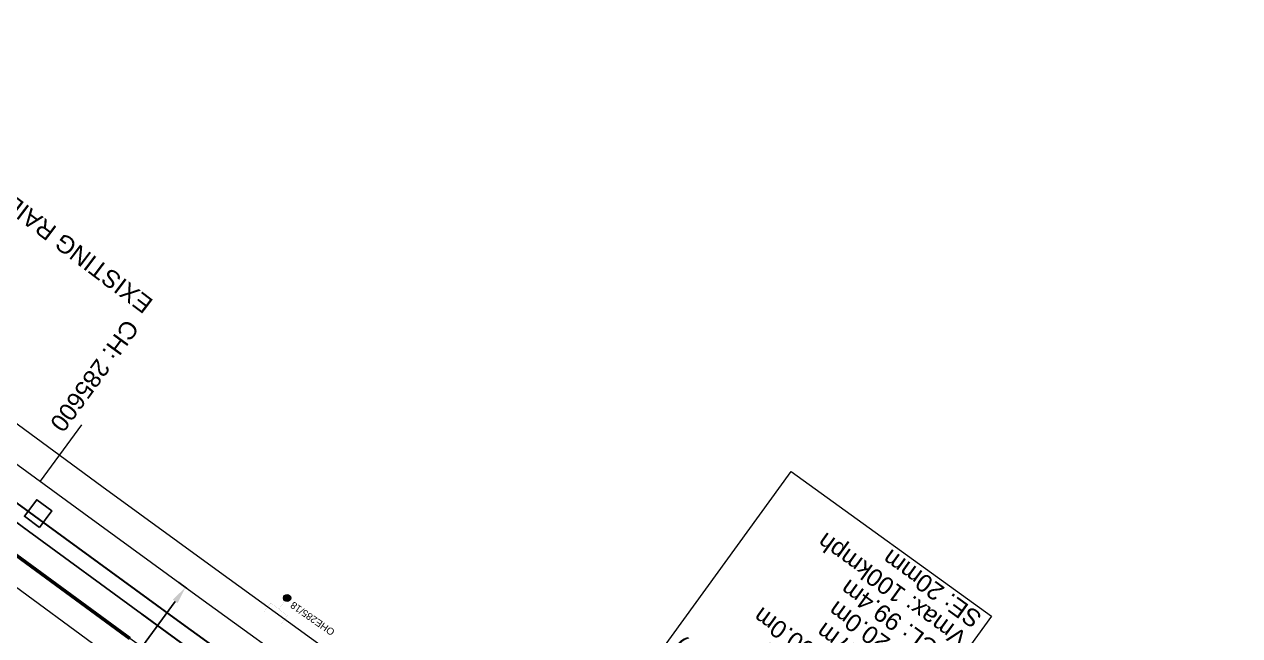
# Model space of a CAD drawing. Header units: metres. Extents: x 644418 to 1306172, y 3366650 to 6747308.
# Drawn here: x 656391.2 to 656564.7, y 3371212.7 to 3371300.1 of the extents above; entities that cross this region are included whole.
import ezdxf
from ezdxf.enums import TextEntityAlignment as Align

# ---------------------------------------------------------------- set-up
doc = ezdxf.new("R2010")
doc.units = ezdxf.units.M
doc.header["$MEASUREMENT"] = 0
doc.linetypes.add('CENTER', pattern=[2, 1.25, -0.25, 0.25, -0.25])
doc.layers.get('Defpoints').update_dxf_attribs({"lineweight": 0})
for name, color, linetype in [('C-ROAD-CNTR-N', 92, 'Continuous'), ('DFCC Boundary', 6, 'CENTER'), ('PROPOSED DFCC FORMATION LINE', 187, 'Continuous'), ('PROPOSED FORMATION LINE - Connecting line', 187, 'Continuous'), ('TROLLEY_STAND', 7, 'Continuous')]:
    doc.layers.add(name, color=color, linetype=linetype)
for name, color, linetype, lineweight in [('Existing Chainage', 7, 'Continuous', 0), ('Existing IR Track', 143, 'Continuous', 0), ('Existing Railway Boundary', 7, 'CENTER', 0), ('OHE MAST', 8, 'Continuous', 0), ('OHE MAST TEXT', 8, 'Continuous', 0), ('PROP-DFC Connecting line', 1, 'Continuous', 0), ('Proposed Curve_Details', 10, 'Continuous', 0), ('Proposed Curve_Details Connecting line', 10, 'Continuous', 0), ('PROPOSED DRAIN CUM RETAINING WALL', 144, 'Continuous', 30)]:
    doc.layers.add(name, color=color, linetype=linetype, lineweight=lineweight)
doc.styles.get("Standard").update_dxf_attribs({"font": 'arial.ttf'})
doc.styles.add('Style-Arial', font='arial.ttf')
doc.dimstyles.new('DIM', dxfattribs={"dimtxt": 2.5, "dimasz": 2.5, "dimexe": 0.18, "dimexo": 0.0625, "dimgap": 0.09, "dimtad": 0, "dimtih": 1, "dimtoh": 1, "dimdec": 3, "dimzin": 0, "dimdsep": 46, "dimtxsty": 'Standard', "dimcen": 0.09, "dimadec": 0, "dimazin": 0, "dimtfac": 1, "dimtdec": 3, "dimtofl": 0, "dimtmove": 0, "dimatfit": 3, "dimfxl": 1, "dimtolj": 1, "dimtzin": 0, "dimarcsym": 0})

# ---------------------------------------------------------------- blocks, each defined once
blk = doc.blocks.new('OHE MAST')
h = blk.add_hatch(color=256)
edge = h.paths.add_edge_path()
edge.add_arc((0, 0), 0.514, 0, 360)
at = {"const_width": 0.01, "flags": 128}
for points in [[(1.5, 3.5), (1.5, 2), (-1.5, 2), (-1.5, 3.5)], [(0, 2), (0, 0)]]:
    blk.add_lwpolyline(points, dxfattribs=at)
blk.add_circle((0, 0), 0.514)
blk = doc.blocks.new('*D1861')
at = {"layer": 'Defpoints', "color": 0, "linetype": 'Continuous', "ltscale": 0.5, "transparency": 16777216}
for p in [(656413.21, 3371220.36), (656414.2, 3371219.64), (656368.78, 3371159.47)]:
    blk.add_point(p, dxfattribs=at)
at = {"layer": 'DFCC Boundary', "color": 0, "linetype": 'Continuous', "lineweight": -2, "ltscale": 0.5, "transparency": 16777216}
for p, q in [((656413.26, 3371220.32), (656414.34, 3371219.53)), ((656412.72, 3371217.62), (656374.03, 3371164.6)), ((656371.24, 3371160.77), (656372.42, 3371162.39)), ((656368.83, 3371159.43), (656369.91, 3371158.64))]:
    blk.add_line(p, q, dxfattribs=at)
at = {"layer": 'DFCC Boundary', "color": 0, "linetype": 'Continuous', "ltscale": 0.5, "transparency": 16777216}
for points in [[(656412.39, 3371217.87), (656413.06, 3371217.38), (656414.2, 3371219.64)], [(656370.9, 3371161.01), (656371.57, 3371160.52), (656369.76, 3371158.75)]]:
    blk.add_solid(points, dxfattribs=at)
at = {"layer": 'DFCC Boundary', "color": 0, "linetype": 'Continuous', "ltscale": 0.5, "transparency": 16777216, "insert": (656373.67, 3371163.19), "char_height": 2.5, "attachment_point": 5, "rotation": 145}
blk.add_mtext('\\A1;75.38 m', dxfattribs=at)

msp = doc.modelspace()

# ---------------------------------------------------------------- linework, layer by layer
at = {"layer": 'C-ROAD-CNTR-N', "color": 4, "linetype": 'Continuous', "lineweight": 50, "flags": 128}
for points in [[(656405.7445, 3371212.7239), (655825.4894, 3371638.4289)], [(656406.2647, 3371212.3422), (656405.7445, 3371212.7239)]]:
    msp.add_lwpolyline(points, dxfattribs=at)
at = {"layer": 'Existing Chainage', "color": 0, "linetype": 'Continuous', "lineweight": 13, "flags": 128}
msp.add_lwpolyline([(656399.3297, 3371242.8668), (656393.4352, 3371234.7887)], dxfattribs=at)
at = {"layer": 'Existing IR Track', "flags": 128}
for points in [[(656385.9785, 3371246.0134), (656402.2558, 3371234.1087), (656418.524, 3371222.2105), (656435.4888, 3371209.9214), (656443.4607, 3371204.1477), (656464.8674, 3371188.9025), (656484.7718, 3371174.7324), (656504.7408, 3371160.5167), (656516.8987, 3371151.9176), (656529.0485, 3371143.3242), (656549.0707, 3371129.2166), (656569.3043, 3371114.9602), (656586.5651, 3371102.8128), (656603.3974, 3371090.9669), (656622.7217, 3371077.3387), (656641.7932, 3371063.8889), (656658.3669, 3371052.2687), (656675.3634, 3371040.3522)], [(656383.3632, 3371242.1378), (656399.6676, 3371230.2411), (656416.221, 3371218.1627), (656432.924, 3371206.0904), (656449.686, 3371193.9755), (656461.9305, 3371185.2594), (656482.2083, 3371170.9016), (656502.0702, 3371156.8391), (656514.3846, 3371148.1605), (656526.6001, 3371139.5518), (656546.5612, 3371125.4706), (656566.5656, 3371111.3589), (656584.0453, 3371099.0494), (656601.4221, 3371086.8124), (656620.2263, 3371073.6094), (656639.0451, 3371060.3963), (656655.8743, 3371048.5512)]]:
    msp.add_lwpolyline(points, dxfattribs=at)
at = {"layer": 'PROP-DFC Connecting line', "color": 12, "linetype": 'Continuous', "lineweight": 0, "flags": 128}
msp.add_lwpolyline([(657778.5107, 3370245.3088), (656518.9277, 3371131.4062), (656516.8829, 3371132.8447), (656514.8383, 3371134.2832), (656512.7938, 3371135.722), (656510.7496, 3371137.1611), (656508.7056, 3371138.6006), (656506.662, 3371140.0406), (656504.6189, 3371141.4813), (656502.5763, 3371142.9228, -0.00414041), (656421.8767, 3371200.9022), (656419.8588, 3371202.3781), (656417.8415, 3371203.8547), (656415.8246, 3371205.3319), (656413.8081, 3371206.8097), (656411.792, 3371208.2878), (656409.776, 3371209.7663), (656407.7602, 3371211.245), (656405.7445, 3371212.7239), (655825.4894, 3371638.4289)], format="xyb", dxfattribs=at)
at = {"layer": 'Proposed Curve_Details'}
msp.add_lwpolyline([(656529.2755, 3371215.5197), (656509.4523, 3371188.1019), (656480.8477, 3371208.7832), (656500.6709, 3371236.201)], close=True, dxfattribs=at)
at = {"layer": 'PROPOSED DFCC FORMATION LINE', "lineweight": 0, "flags": 128}
msp.add_lwpolyline([(656570.6081, 3371099.6348), (656554.2503, 3371111.1422), (656537.8925, 3371122.6497), (656521.5347, 3371134.1572), (656521.0853, 3371134.4733), (656505.1876, 3371145.6696), (656504.739, 3371145.9863), (656491.231, 3371155.5506), (656488.8774, 3371157.2228), (656477.7495, 3371165.1522), (656472.6058, 3371168.8303), (656464.2945, 3371174.7909), (656456.3729, 3371180.492), (656450.8662, 3371184.4667), (656440.1791, 3371192.2077), (656437.4646, 3371194.1796), (656424.0899, 3371203.9295), (656424.0243, 3371203.9774), (656407.9627, 3371215.7474), (656407.8972, 3371215.7955), (656391.7715, 3371227.6261), (656375.6459, 3371239.4567)], dxfattribs=at)
at = {"layer": 'PROPOSED DRAIN CUM RETAINING WALL', "flags": 128}
msp.add_lwpolyline([(656149.0234, 3371408.8116), (656159.7711, 3371400.9066), (656172.6649, 3371391.4231), (656187.2551, 3371380.7135), (656201.9216, 3371369.9479), (656215.6037, 3371359.8749), (656229.5135, 3371349.6342), (656243.4572, 3371339.3604), (656257.6146, 3371328.9291), (656269.2843, 3371320.3136), (656280.9252, 3371311.7194), (656295.0609, 3371301.294), (656308.931, 3371291.0644), (656328.1353, 3371276.9837), (656347.5503, 3371262.7494), (656363.8382, 3371250.8398), (656380.7089, 3371238.504), (656397.0151, 3371226.6059), (656413.5768, 3371214.5216), (656430.288, 3371202.4433), (656435.9433, 3371198.3558)], dxfattribs=at)
at = {"layer": 'PROPOSED FORMATION LINE - Connecting line', "lineweight": 0, "flags": 128}
for points in [[(656570.6369, 3371099.6757), (656554.2791, 3371111.1831), (656537.9213, 3371122.6906), (656521.5635, 3371134.1981), (656521.1141, 3371134.5142), (656505.2164, 3371145.7104), (656504.7679, 3371146.0271), (656491.26, 3371155.5913), (656488.9064, 3371157.2636), (656477.7785, 3371165.1928), (656472.6349, 3371168.871), (656464.3237, 3371174.8315), (656456.4022, 3371180.5326), (656450.8955, 3371184.5073), (656440.2084, 3371192.2482), (656437.494, 3371194.2201), (656424.1194, 3371203.9698), (656424.0538, 3371204.0177), (656407.9923, 3371215.7877), (656407.9268, 3371215.8358), (656391.8011, 3371227.6664), (656375.6755, 3371239.497)], [(656566.2928, 3371093.5006), (656549.935, 3371105.008), (656533.5772, 3371116.5155), (656517.2194, 3371128.023), (656516.77, 3371128.3391), (656500.8626, 3371139.5422), (656500.4135, 3371139.8593), (656486.8886, 3371149.4356), (656484.532, 3371151.1099), (656473.3902, 3371159.0491), (656468.2401, 3371162.7319), (656459.9184, 3371168.6999), (656451.9869, 3371174.4082), (656446.4733, 3371178.3879), (656435.7728, 3371186.1386), (656433.0549, 3371188.1129), (656419.6635, 3371197.875), (656419.5979, 3371197.9229), (656403.5262, 3371209.7003), (656403.4607, 3371209.7484), (656387.3351, 3371221.579)]]:
    msp.add_lwpolyline(points, dxfattribs=at)
at = {"layer": 'TROLLEY_STAND', "linetype": 'Continuous'}
msp.add_polyline3d([(656393.342, 3371228.195, 269.847), (656395.106, 3371230.563, 269.996), (656392.966, 3371232.152, 269.98), (656391.1998, 3371229.781, 269.98)], close=True, dxfattribs=at)

# ---------------------------------------------------------------- block references
at = {"layer": 'OHE MAST', "color": 2, "rotation": 143.3908318566117}
msp.add_blockref('OHE MAST', (656428.7, 3371218.112), dxfattribs=at)

# ---------------------------------------------------------------- texts
at = {"layer": 'Existing Chainage', "color": 0, "linetype": 'Continuous', "lineweight": 0, "insert": (656395.7111, 3371242.3375), "char_height": 2.5, "attachment_point": 6, "rotation": 233.882653, "line_spacing_factor": 0.6, "style": 'Style-Arial'}
msp.add_mtext('CH: 285600', dxfattribs=at)
at = {"layer": 'Existing Railway Boundary', "linetype": 'Continuous', "ltscale": 5}
msp.add_text('EXISTING RAILWAY BOUNDARY', height=2.5, rotation=142.881838, dxfattribs=at).set_placement((656409.7543, 3371260.5666))
at = {"layer": 'OHE MAST TEXT'}
msp.add_text('OHE285/18', height=1, rotation=145, dxfattribs=at).set_placement((656432.332, 3371215.1607), align=Align.MIDDLE_CENTER)
at = {"layer": 'Proposed Curve_Details Connecting line', "insert": (656528.1159, 3371215.6897), "char_height": 2.5, "attachment_point": 7, "rotation": 144.132792, "line_spacing_factor": 0.84, "style": 'Style-Arial'}
msp.add_mtext('Curve No: 102A (RH)\\PDegree: 0.291%%D\\PDelta:  1%%D08\'24"\\PRadius: 6000.0m\\PTTL: 69.7m\\PTRL: 20.0m\\PCCL: 99.4m\\PVmax: 100kmph\\PSE: 20mm', dxfattribs=at)

# ---------------------------------------------------------------- dimensions: what is measured, and where the dimension line sits
at = {"layer": 'DFCC Boundary', "linetype": 'Continuous', "ltscale": 0.5}
dim = msp.add_linear_dim(base=(656414.1958, 3371219.6404), p1=(656368.7794, 3371159.4659), p2=(656413.2107, 3371220.3592), angle=53.883307, dimstyle='DIM', override={"dimdec": 2, "dimpost": ' m', "dimtmove": 2}, dxfattribs=at)
dim.commit()
dim.dimension.update_dxf_attribs({"geometry": '*D1861', "text_midpoint": (656373.6672, 3371163.1855), "dimtype": 129, "text_rotation": 145})

doc.saveas('drawing.dxf')
